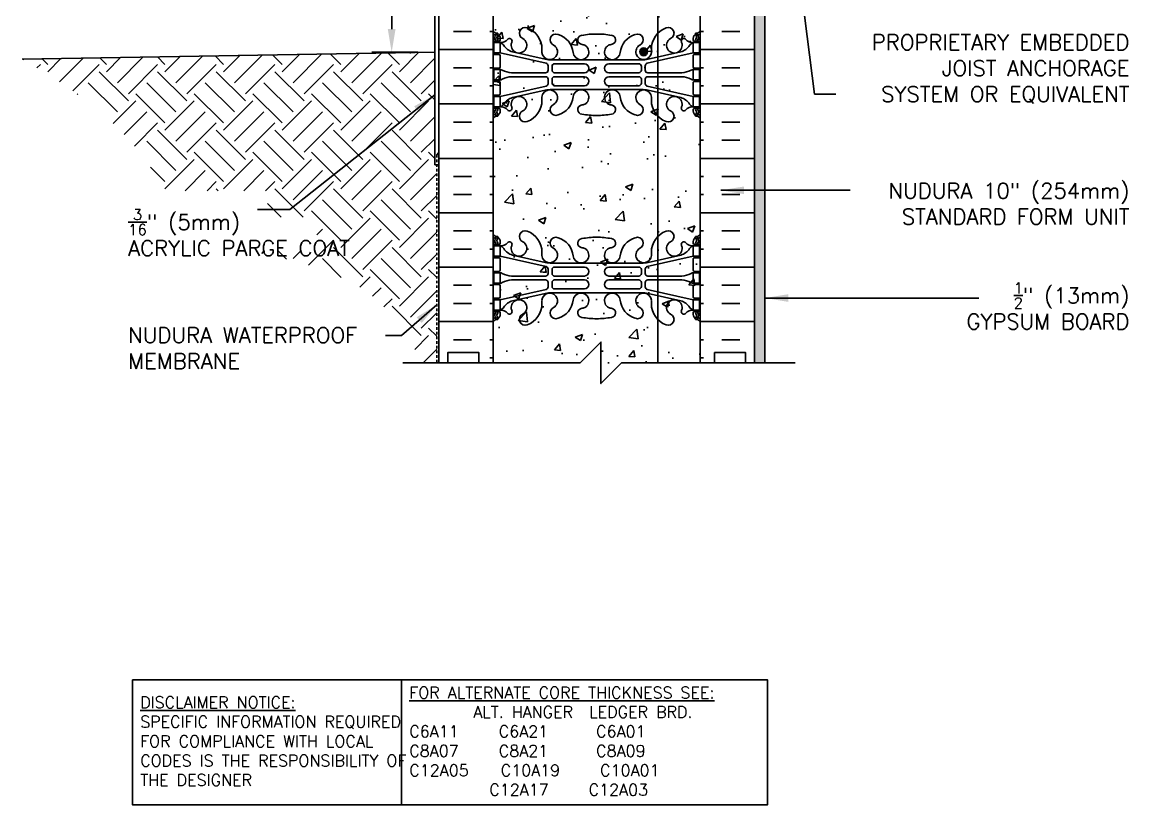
# Model space of a CAD drawing. Header units: inches. Extents: x 109 to 207.6, y 84.6 to 151.9.
# Drawn here: x 152.2 to 205.7, y 84.6 to 122.4 of the extents above; entities that cross this region are included whole.
import ezdxf

# ---------------------------------------------------------------- set-up
doc = ezdxf.new("R2010")
doc.units = ezdxf.units.IN
doc.header["$LTSCALE"] = 0.5
doc.header["$MEASUREMENT"] = 0
doc.linetypes.add('DASHED2', pattern=[0.375, 0.25, -0.125])
for name, color, linetype in [('HATCH', 12, 'Continuous'), ('line25', 2, 'Continuous'), ('LINE3', 3, 'Continuous'), ('LINE50', 5, 'Continuous'), ('LINE9', 9, 'Continuous'), ('TEXT', 4, 'Continuous'), ('Web_Edge', 9, 'Continuous')]:
    doc.layers.add(name, color=color, linetype=linetype)
doc.styles.add('DIM', font='romans.shx', dxfattribs={"width": 0.7})
doc.styles.add('ROMANS', font='romans.shx', dxfattribs={"height": 0.75})
doc.styles.get("Standard").update_dxf_attribs({"font": 'romans.shx', "height": 0.75})
doc.dimstyles.new('ext_12', dxfattribs={"dimscale": 12, "dimtxt": 0.09375, "dimasz": 0.09375, "dimexe": 0.09375, "dimexo": 0.0625, "dimgap": 0.0625, "dimtad": 1, "dimdec": 1, "dimzin": 3, "dimdsep": 46, "dimlunit": 4, "dimtxsty": 'DIM', "dimcen": 0.09, "dimdle": 0.09375, "dimclrt": 4, "dimadec": 0, "dimazin": 0, "dimtfac": 1, "dimtdec": 1, "dimtmove": 2, "dimatfit": 3, "dimfxl": 0, "dimfrac": 2, "dimtolj": 1, "dimtzin": 0, "dimarcsym": 0})

# ---------------------------------------------------------------- blocks, each defined once
blk = doc.blocks.new('10 web')
at = {"layer": 'Web_Edge'}
for p, q in [((-5, 6.624), (-4.922, 6.624)), ((-5, 6.524), (-4.717, 6.524)), ((-4.854, 6.903), (-4.764, 6.903)), ((-4.854, 6.524), (-4.854, 6.454)), ((-4.764, 6.903), (-4.764, 6.861)), ((-4.764, 6.524), (-4.764, 6.454)), ((-4.654, 6.654), (-4.654, 6.586)), ((-4.102, 6.458), (-4.09, 6.479)), ((4.102, 6.458), (4.09, 6.479)), ((4.654, 6.654), (4.654, 6.586)), ((5, 6.524), (4.716, 6.524)), ((4.854, 6.903), (4.764, 6.903)), ((4.764, 6.903), (4.764, 6.861)), ((4.764, 6.524), (4.764, 6.454)), ((4.854, 6.524), (4.854, 6.454)), ((5, 6.624), (4.922, 6.624)), ((-5, 5.884), (-4.717, 5.884)), ((-4.854, 5.954), (-4.854, 5.884)), ((-4.764, 5.954), (-4.764, 5.884)), ((-2.441, 5.457), (-4.659, 5.954)), ((-2.485, 5.655), (-4.066, 6.008)), ((-2.64, 6.147), (-2.641, 5.983)), ((2.441, 5.457), (4.659, 5.954)), ((2.485, 5.655), (4.066, 6.008)), ((2.64, 6.147), (2.641, 5.983)), ((5, 5.884), (4.716, 5.884)), ((4.764, 5.954), (4.764, 5.884)), ((4.854, 5.954), (4.854, 5.884)), ((-4.654, 5.821), (-4.654, 5.286)), ((-2.158, 5.619), (0, 5.619)), ((-2.031, 5.433), (-0.592, 5.433)), ((2.158, 5.619), (0, 5.619)), ((2.031, 5.433), (0.592, 5.433)), ((4.654, 5.821), (4.654, 5.286)), ((-5, 5.224), (-4.717, 5.224)), ((-4.854, 5.224), (-4.854, 5.154)), ((-4.764, 5.224), (-4.764, 5.154)), ((-2.469, 4.998), (-4.106, 4.998)), ((-2.469, 4.81), (-4.106, 4.81)), ((-2.344, 5.123), (-2.344, 5.335)), ((-2.156, 5.124), (-2.156, 5.308)), ((-2.031, 4.999), (-0.592, 4.999)), ((-2.031, 4.809), (-0.592, 4.809)), ((2.031, 4.999), (0.592, 4.999)), ((2.031, 4.809), (0.592, 4.809)), ((2.156, 5.124), (2.156, 5.308)), ((2.344, 5.123), (2.344, 5.335)), ((2.469, 4.998), (4.106, 4.998)), ((2.469, 4.81), (4.106, 4.81)), ((5, 5.224), (4.716, 5.224)), ((4.764, 5.224), (4.764, 5.154)), ((4.854, 5.224), (4.854, 5.154)), ((-5, 4.584), (-4.717, 4.584)), ((-4.854, 4.584), (-4.854, 4.654)), ((-4.764, 4.584), (-4.764, 4.654)), ((-2.441, 4.35), (-4.659, 3.854)), ((-4.654, 3.986), (-4.654, 4.521)), ((-2.344, 4.685), (-2.344, 4.472)), ((-2.156, 4.684), (-2.156, 4.5)), ((-2.031, 4.375), (-0.592, 4.375)), ((2.031, 4.375), (0.592, 4.375)), ((2.156, 4.684), (2.156, 4.5)), ((2.344, 4.685), (2.344, 4.472)), ((2.441, 4.35), (4.659, 3.854)), ((4.654, 3.986), (4.654, 4.521)), ((5, 4.584), (4.716, 4.584)), ((4.764, 4.584), (4.764, 4.654)), ((4.854, 4.584), (4.854, 4.654)), ((-5, 3.924), (-4.717, 3.924)), ((-4.854, 3.854), (-4.854, 3.924)), ((-4.764, 3.854), (-4.764, 3.924)), ((-2.485, 4.152), (-4.066, 3.799)), ((-2.64, 3.66), (-2.641, 3.825)), ((-2.158, 4.188), (0, 4.188)), ((2.158, 4.188), (0, 4.188)), ((2.485, 4.152), (4.066, 3.799)), ((2.64, 3.66), (2.641, 3.825)), ((5, 3.924), (4.716, 3.924)), ((4.764, 3.854), (4.764, 3.924)), ((4.854, 3.854), (4.854, 3.924)), ((-5, 3.284), (-4.717, 3.284)), ((-4.854, 3.284), (-4.854, 3.354)), ((-4.764, 3.284), (-4.764, 3.354)), ((-4.654, 3.154), (-4.654, 3.221)), ((-4.102, 3.35), (-4.09, 3.328)), ((4.102, 3.35), (4.09, 3.328)), ((4.654, 3.154), (4.654, 3.221)), ((5, 3.284), (4.716, 3.284)), ((4.764, 3.284), (4.764, 3.354)), ((4.854, 3.284), (4.854, 3.354)), ((-5, 3.184), (-4.922, 3.184)), ((-4.854, 2.905), (-4.764, 2.905)), ((-4.764, 2.905), (-4.764, 2.947)), ((4.764, 2.905), (4.764, 2.947)), ((4.854, 2.905), (4.764, 2.905)), ((5, 3.184), (4.922, 3.184)), ((-5, -3.184), (-4.922, -3.184)), ((-4.854, -2.905), (-4.764, -2.905)), ((-4.764, -2.905), (-4.764, -2.947)), ((-4.654, -3.154), (-4.654, -3.221)), ((4.654, -3.154), (4.654, -3.221)), ((4.854, -2.905), (4.764, -2.905)), ((4.764, -2.905), (4.764, -2.947)), ((5, -3.184), (4.922, -3.184)), ((-5, -3.284), (-4.717, -3.284)), ((-4.854, -3.284), (-4.854, -3.354)), ((-4.764, -3.284), (-4.764, -3.354)), ((-4.102, -3.35), (-4.09, -3.328)), ((-2.64, -3.66), (-2.641, -3.825)), ((2.64, -3.66), (2.641, -3.825)), ((4.102, -3.35), (4.09, -3.328)), ((5, -3.284), (4.716, -3.284)), ((4.764, -3.284), (4.764, -3.354)), ((4.854, -3.284), (4.854, -3.354)), ((-5, -3.924), (-4.717, -3.924)), ((-4.854, -3.854), (-4.854, -3.924)), ((-4.764, -3.854), (-4.764, -3.924)), ((-2.441, -4.35), (-4.659, -3.854)), ((-4.654, -3.986), (-4.654, -4.521)), ((-2.485, -4.152), (-4.066, -3.799)), ((-2.158, -4.188), (0, -4.188)), ((2.158, -4.188), (0, -4.188)), ((2.441, -4.35), (4.659, -3.854)), ((2.485, -4.152), (4.066, -3.799)), ((4.654, -3.986), (4.654, -4.521)), ((5, -3.924), (4.716, -3.924)), ((4.764, -3.854), (4.764, -3.924)), ((4.854, -3.854), (4.854, -3.924)), ((-5, -4.584), (-4.717, -4.584)), ((-4.854, -4.584), (-4.854, -4.654)), ((-4.764, -4.584), (-4.764, -4.654)), ((-2.344, -4.685), (-2.344, -4.472)), ((-2.156, -4.684), (-2.156, -4.5)), ((-2.031, -4.375), (-0.592, -4.375)), ((2.031, -4.375), (0.592, -4.375)), ((2.156, -4.684), (2.156, -4.5)), ((2.344, -4.685), (2.344, -4.472)), ((5, -4.584), (4.716, -4.584)), ((4.764, -4.584), (4.764, -4.654)), ((4.854, -4.584), (4.854, -4.654)), ((-5, -5.224), (-4.717, -5.224)), ((-4.854, -5.224), (-4.854, -5.154)), ((-4.764, -5.224), (-4.764, -5.154)), ((-4.654, -5.821), (-4.654, -5.286)), ((-2.469, -4.81), (-4.106, -4.81)), ((-2.469, -4.998), (-4.106, -4.998)), ((-2.344, -5.123), (-2.344, -5.335)), ((-2.156, -5.124), (-2.156, -5.308)), ((-2.031, -4.809), (-0.592, -4.809)), ((-2.031, -4.999), (-0.592, -4.999)), ((2.031, -4.809), (0.592, -4.809)), ((2.031, -4.999), (0.592, -4.999)), ((2.156, -5.124), (2.156, -5.308)), ((2.344, -5.123), (2.344, -5.335)), ((2.469, -4.81), (4.106, -4.81)), ((2.469, -4.998), (4.106, -4.998)), ((4.654, -5.821), (4.654, -5.286)), ((5, -5.224), (4.716, -5.224)), ((4.764, -5.224), (4.764, -5.154)), ((4.854, -5.224), (4.854, -5.154)), ((-2.441, -5.457), (-4.659, -5.954)), ((-2.485, -5.655), (-4.066, -6.008)), ((-2.158, -5.619), (0, -5.619)), ((-2.031, -5.433), (-0.592, -5.433)), ((2.158, -5.619), (0, -5.619)), ((2.031, -5.433), (0.592, -5.433)), ((2.441, -5.457), (4.659, -5.954)), ((2.485, -5.655), (4.066, -6.008)), ((-5, -5.884), (-4.717, -5.884)), ((-4.854, -5.954), (-4.854, -5.884)), ((-4.764, -5.954), (-4.764, -5.884)), ((-2.64, -6.147), (-2.641, -5.983)), ((2.64, -6.147), (2.641, -5.983)), ((5, -5.884), (4.716, -5.884)), ((4.764, -5.954), (4.764, -5.884)), ((4.854, -5.954), (4.854, -5.884)), ((-5, -6.524), (-4.717, -6.524)), ((-5, -6.624), (-4.922, -6.624)), ((-4.854, -6.524), (-4.854, -6.454)), ((-4.854, -6.903), (-4.764, -6.903)), ((-4.764, -6.524), (-4.764, -6.454)), ((-4.764, -6.903), (-4.764, -6.861)), ((-4.654, -6.654), (-4.654, -6.586)), ((-4.102, -6.458), (-4.09, -6.479)), ((4.102, -6.458), (4.09, -6.479)), ((4.654, -6.654), (4.654, -6.586)), ((5, -6.524), (4.716, -6.524)), ((4.764, -6.524), (4.764, -6.454)), ((4.764, -6.903), (4.764, -6.861)), ((4.854, -6.903), (4.764, -6.903)), ((4.854, -6.524), (4.854, -6.454)), ((5, -6.624), (4.922, -6.624))]:
    blk.add_line(p, q, dxfattribs=at)
for points in [[(-4.959, 5.954), (-4.659, 5.954), (-4.659, 6.454), (-4.959, 6.454)], [(4.959, 5.954), (4.659, 5.954), (4.659, 6.454), (4.959, 6.454)], [(-4.959, 3.854), (-4.659, 3.854), (-4.659, 3.354), (-4.959, 3.354)], [(4.959, 3.854), (4.659, 3.854), (4.659, 3.354), (4.959, 3.354)], [(-4.959, -3.854), (-4.659, -3.854), (-4.659, -3.354), (-4.959, -3.354)], [(4.959, -3.854), (4.659, -3.854), (4.659, -3.354), (4.959, -3.354)], [(-4.959, -5.954), (-4.659, -5.954), (-4.659, -6.454), (-4.959, -6.454)], [(4.959, -5.954), (4.659, -5.954), (4.659, -6.454), (4.959, -6.454)]]:
    blk.add_lwpolyline(points, close=True, dxfattribs=at)
for points in [[(-4.659, 4.904), (-4.659, 5.154), (-4.959, 5.154), (-4.959, 4.904)], [(-4.659, 4.904), (-4.659, 4.654), (-4.959, 4.654), (-4.959, 4.904)], [(4.659, 4.904), (4.659, 5.154), (4.959, 5.154), (4.959, 4.904)], [(4.659, 4.904), (4.659, 4.654), (4.959, 4.654), (4.959, 4.904)], [(-4.659, -4.904), (-4.659, -4.654), (-4.959, -4.654), (-4.959, -4.904)], [(4.659, -4.904), (4.659, -4.654), (4.959, -4.654), (4.959, -4.904)], [(-4.659, -4.904), (-4.659, -5.154), (-4.959, -5.154), (-4.959, -4.904)], [(4.659, -4.904), (4.659, -5.154), (4.959, -5.154), (4.959, -4.904)]]:
    blk.add_lwpolyline(points, dxfattribs=at)
for centre, radius, start, end in [((-4.654, 7.361), 0.5, 226.2122, 250.5288), ((-3.456, 6.908), 0.277, 67.32, 247.32), ((-3.732, 6.141), 1.092, 0.3332, 69.4825), ((3.732, 6.141), 1.092, 110.5175, 179.6668), ((3.456, 6.908), 0.277, 292.68, 112.68), ((4.654, 7.361), 0.5, 289.4712, 313.7891), ((-4.654, 7.361), 0.6, 234.7832, 245.0748), ((-4.922, 6.643), 0.0196, 269.4032, 15.4901), ((-4.66, 6.708), 0.25, 140.1145, 222.4609), ((-4.916, 6.798), 0.021, 343.464, 63.9957), ((-4.818, 6.839), 0.045, 321.448, 139.1879), ((-4.812, 6.57), 0.045, 222.4609, 42.4609), ((-4.904, 6.654), 0.25, 0, 70.5288), ((-4.66, 6.708), 0.16, 140.0001, 222.4609), ((-4.717, 6.586), 0.0625, 270, 0), ((-4.634, 6.894), 0.441, 266.7976, 318.9873), ((-4.781, 6.111), 0.364, 34.9775, 70.3387), ((-4.207, 6.523), 0.125, 339.6243, 138.9873), ((-3.75, 6.327), 0.375, 159.6243, 60.0685), ((-1.973, 6.591), 0.277, 67.32, 247.32), ((-2.157, 5.854), 1.034, 6.6669, 73.6635), ((-0.694, 6.586), 0.22, 95.1835, 255.7396), ((-0.017, 3.092), 3.777, 89.7394, 100.6275), ((0.017, 3.092), 3.777, 79.3725, 90.2606), ((0.694, 6.586), 0.22, 284.2604, 84.8165), ((2.157, 5.854), 1.034, 106.3365, 173.3331), ((1.973, 6.591), 0.277, 292.68, 112.68), ((3.75, 6.327), 0.375, 119.9315, 20.3757), ((4.207, 6.523), 0.125, 41.0127, 200.3757), ((4.634, 6.894), 0.441, 221.0127, 273.2024), ((4.781, 6.111), 0.364, 109.6613, 145.0225), ((4.904, 6.654), 0.25, 109.4712, 180), ((4.716, 6.586), 0.0625, 180, 270), ((4.812, 6.57), 0.045, 137.5391, 317.5391), ((4.818, 6.839), 0.045, 40.8121, 218.552), ((4.66, 6.708), 0.16, 317.5391, 39.9999), ((4.66, 6.708), 0.25, 317.5391, 39.8855), ((4.916, 6.798), 0.021, 116.0043, 196.536), ((4.922, 6.643), 0.0196, 164.5099, 270.5968), ((4.654, 7.361), 0.6, 294.9252, 305.2168), ((-4.717, 5.821), 0.0625, 0, 90), ((-3.858, 6.722), 0.743, 212.7919, 253.8107), ((-2.267, 6.01), 0.375, 184.2448, 60.0685), ((-0.756, 6.002), 0.375, 184.2448, 60.0685), ((-0.863, 5.546), 0.834, 69.3729, 82.1063), ((0.756, 6.002), 0.375, 119.9315, 355.7552), ((0.863, 5.546), 0.834, 97.8937, 110.6271), ((2.267, 6.01), 0.375, 119.9315, 355.7552), ((3.858, 6.722), 0.743, 286.1893, 327.2081), ((4.716, 5.821), 0.0625, 90, 180), ((-2.158, 7.119), 1.5, 257.4135, 270), ((-2.469, 5.335), 0.125, 0, 77.3767), ((-2.031, 5.308), 0.125, 90, 180), ((-0.592, 5.216), 0.217, 270, 90), ((0.592, 5.216), 0.217, 90, 270), ((2.031, 5.308), 0.125, 0, 90), ((2.158, 7.119), 1.5, 270, 282.5865), ((2.469, 5.335), 0.125, 102.6233, 180), ((-4.717, 5.286), 0.0625, 270, 0), ((-4.663, 4.935), 0.219, 60.4937, 88.92), ((-4.018, 6.165), 1.17, 242.6365, 265.6505), ((-4.018, 3.643), 1.17, 94.3495, 117.3635), ((-2.469, 5.123), 0.125, 270, 0), ((-2.469, 4.685), 0.125, 0, 90), ((-2.031, 5.124), 0.125, 180, 270), ((-2.031, 4.684), 0.125, 90, 180), ((-0.592, 4.592), 0.217, 270, 90), ((0.592, 4.592), 0.217, 90, 270), ((2.031, 5.124), 0.125, 270, 360), ((2.031, 4.684), 0.125, 0, 90), ((2.469, 5.123), 0.125, 180, 270), ((2.469, 4.685), 0.125, 90, 180), ((4.018, 6.165), 1.17, 274.3495, 297.3635), ((4.018, 3.643), 1.17, 62.6365, 85.6505), ((4.663, 4.935), 0.219, 91.08, 119.5063), ((4.716, 5.286), 0.0625, 180, 270), ((-4.717, 4.521), 0.0625, 0, 90), ((-4.663, 4.873), 0.219, 271.08, 299.5063), ((-2.469, 4.472), 0.125, 282.6233, 0), ((-2.031, 4.5), 0.125, 180, 270), ((2.031, 4.5), 0.125, 270, 0), ((2.469, 4.472), 0.125, 180, 257.3767), ((4.663, 4.873), 0.219, 240.4937, 268.92), ((4.716, 4.521), 0.0625, 90, 180), ((-4.717, 3.986), 0.0625, 270, 0), ((-3.858, 3.085), 0.743, 106.1893, 147.2081), ((-3.75, 3.48), 0.375, 299.9315, 200.3757), ((-2.267, 3.797), 0.375, 299.9315, 175.7552), ((-2.158, 2.688), 1.5, 90, 102.5865), ((-2.157, 3.954), 1.034, 286.3365, 353.3331), ((-0.756, 3.806), 0.375, 299.9315, 175.7552), ((0.756, 3.806), 0.375, 4.2448, 240.0685), ((2.157, 3.954), 1.034, 186.6669, 253.6635), ((2.267, 3.797), 0.375, 4.2448, 240.0685), ((2.158, 2.688), 1.5, 77.4135, 90), ((3.75, 3.48), 0.375, 339.6243, 240.0685), ((3.858, 3.085), 0.743, 32.7919, 73.8107), ((4.716, 3.986), 0.0625, 180, 270), ((-4.66, 3.099), 0.25, 137.5391, 219.8855), ((-4.812, 3.238), 0.045, 317.5391, 137.5391), ((-4.66, 3.099), 0.16, 137.5391, 219.9999), ((-4.717, 3.221), 0.0625, 360, 90), ((-4.781, 3.696), 0.364, 289.6613, 325.0225), ((-4.634, 2.913), 0.441, 41.0127, 93.2024), ((-4.207, 3.285), 0.125, 221.0127, 20.3757), ((-3.732, 3.667), 1.092, 290.5175, 359.6668), ((-1.973, 3.217), 0.277, 112.68, 292.68), ((-0.694, 3.222), 0.22, 104.2604, 264.8165), ((-0.863, 4.262), 0.834, 277.8937, 290.6271), ((0.863, 4.262), 0.834, 249.3729, 262.1063), ((0.694, 3.222), 0.22, 275.1835, 75.7396), ((1.973, 3.217), 0.277, 247.32, 67.32), ((3.732, 3.667), 1.092, 180.3332, 249.4825), ((4.207, 3.285), 0.125, 159.6243, 318.9873), ((4.634, 2.913), 0.441, 86.7976, 138.9873), ((4.781, 3.696), 0.364, 214.9775, 250.3387), ((4.716, 3.221), 0.0625, 90, 180), ((4.812, 3.238), 0.045, 42.4609, 222.4609), ((4.66, 3.099), 0.16, 320.0001, 42.4609), ((4.66, 3.099), 0.25, 320.1145, 42.4609), ((-4.654, 2.447), 0.6, 114.9252, 125.2158), ((-4.654, 2.447), 0.5, 109.4712, 133.7878), ((-4.922, 3.164), 0.0196, 344.5099, 90.5968), ((-4.916, 3.01), 0.021, 296.0043, 16.536), ((-4.818, 2.968), 0.045, 220.8121, 38.552), ((-4.904, 3.154), 0.25, 289.4712, 360), ((-3.456, 2.9), 0.277, 112.68, 292.68), ((-0.017, 6.716), 3.777, 259.3725, 270.2606), ((0.017, 6.716), 3.777, 269.7394, 280.6275), ((3.456, 2.9), 0.277, 247.32, 67.32), ((4.904, 3.154), 0.25, 180, 250.5288), ((4.818, 2.968), 0.045, 141.448, 319.1879), ((4.654, 2.447), 0.5, 46.2109, 70.5288), ((4.916, 3.01), 0.021, 163.464, 243.9957), ((4.922, 3.164), 0.0196, 89.4032, 195.4901), ((4.654, 2.447), 0.6, 54.7832, 65.0748), ((-3.456, -2.9), 0.277, 67.32, 247.32), ((-3.732, -3.667), 1.092, 0.3332, 69.4825), ((3.732, -3.667), 1.092, 110.5175, 179.6668), ((3.456, -2.9), 0.277, 292.68, 112.68), ((-4.654, -2.447), 0.5, 226.2122, 250.5288), ((-4.654, -2.447), 0.6, 234.7842, 245.0748), ((-4.922, -3.164), 0.0196, 269.4032, 15.4901), ((-4.66, -3.099), 0.25, 140.1145, 222.4609), ((-4.916, -3.01), 0.021, 343.464, 63.9957), ((-4.818, -2.968), 0.045, 321.448, 139.1879), ((-4.904, -3.154), 0.25, 0, 70.5288), ((-4.66, -3.099), 0.16, 140.0001, 222.4609), ((-4.634, -2.913), 0.441, 266.7976, 318.9873), ((-4.207, -3.285), 0.125, 339.6243, 138.9873), ((-3.75, -3.48), 0.375, 159.6243, 60.0685), ((-1.973, -3.217), 0.277, 67.32, 247.32), ((-2.157, -3.954), 1.034, 6.6669, 73.6635), ((-0.694, -3.222), 0.22, 95.1835, 255.7396), ((-0.017, -6.716), 3.777, 89.7394, 100.6275), ((0.017, -6.716), 3.777, 79.3725, 90.2606), ((0.694, -3.222), 0.22, 284.2604, 84.8165), ((2.157, -3.954), 1.034, 106.3365, 173.3331), ((1.973, -3.217), 0.277, 292.68, 112.68), ((3.75, -3.48), 0.375, 119.9315, 20.3757), ((4.207, -3.285), 0.125, 41.0127, 200.3757), ((4.634, -2.913), 0.441, 221.0127, 273.2024), ((4.904, -3.154), 0.25, 109.4712, 180), ((4.818, -2.968), 0.045, 40.8121, 218.552), ((4.66, -3.099), 0.16, 317.5391, 39.9999), ((4.654, -2.447), 0.5, 289.4712, 313.7891), ((4.66, -3.099), 0.25, 317.5391, 39.8855), ((4.916, -3.01), 0.021, 116.0043, 196.536), ((4.922, -3.164), 0.0196, 164.5099, 270.5968), ((4.654, -2.447), 0.6, 294.9252, 305.2168), ((-4.812, -3.238), 0.045, 222.4609, 42.4609), ((-4.717, -3.221), 0.0625, 270, 0), ((-4.781, -3.696), 0.364, 34.9775, 70.3387), ((-3.858, -3.085), 0.743, 212.7919, 253.8107), ((-2.267, -3.797), 0.375, 184.2448, 60.0685), ((-0.756, -3.806), 0.375, 184.2448, 60.0685), ((-0.863, -4.262), 0.834, 69.3729, 82.1063), ((0.756, -3.806), 0.375, 119.9315, 355.7552), ((0.863, -4.262), 0.834, 97.8937, 110.6271), ((2.267, -3.797), 0.375, 119.9315, 355.7552), ((3.858, -3.085), 0.743, 286.1893, 327.2081), ((4.781, -3.696), 0.364, 109.6613, 145.0225), ((4.716, -3.221), 0.0625, 180, 270), ((4.812, -3.238), 0.045, 137.5391, 317.5391), ((-4.717, -3.986), 0.0625, 0, 90), ((-2.158, -2.688), 1.5, 257.4135, 270), ((2.158, -2.688), 1.5, 270, 282.5865), ((4.716, -3.986), 0.0625, 90, 180), ((-4.717, -4.521), 0.0625, 270, 0), ((-4.663, -4.873), 0.219, 60.4937, 88.92), ((-4.018, -3.643), 1.17, 242.6365, 265.6505), ((-2.469, -4.685), 0.125, 270, 0), ((-2.469, -4.472), 0.125, 0, 77.3767), ((-2.031, -4.5), 0.125, 90, 180), ((-2.031, -4.684), 0.125, 180, 270), ((-0.592, -4.592), 0.217, 270, 90), ((0.592, -4.592), 0.217, 90, 270), ((2.031, -4.5), 0.125, 0, 90), ((2.031, -4.684), 0.125, 270, 360), ((2.469, -4.472), 0.125, 102.6233, 180), ((2.469, -4.685), 0.125, 180, 270), ((4.018, -3.643), 1.17, 274.3495, 297.3635), ((4.663, -4.873), 0.219, 91.08, 119.5063), ((4.716, -4.521), 0.0625, 180, 270), ((-4.717, -5.286), 0.0625, 0, 90), ((-4.663, -4.935), 0.219, 271.08, 299.5063), ((-4.018, -6.165), 1.17, 94.3495, 117.3635), ((-2.469, -5.123), 0.125, 0, 90), ((-2.469, -5.335), 0.125, 282.6233, 0), ((-2.031, -5.124), 0.125, 90, 180), ((-2.031, -5.308), 0.125, 180, 270), ((-0.592, -5.216), 0.217, 270, 90), ((0.592, -5.216), 0.217, 90, 270), ((2.031, -5.124), 0.125, 0, 90), ((2.031, -5.308), 0.125, 270, 0), ((2.469, -5.123), 0.125, 90, 180), ((2.469, -5.335), 0.125, 180, 257.3767), ((4.018, -6.165), 1.17, 62.6365, 85.6505), ((4.663, -4.935), 0.219, 240.4937, 268.92), ((4.716, -5.286), 0.0625, 90, 180), ((-4.717, -5.821), 0.0625, 270, 0), ((-2.267, -6.01), 0.375, 299.9315, 175.7552), ((-2.158, -7.119), 1.5, 90, 102.5865), ((-0.756, -6.002), 0.375, 299.9315, 175.7552), ((0.756, -6.002), 0.375, 4.2448, 240.0685), ((2.267, -6.01), 0.375, 4.2448, 240.0685), ((2.158, -7.119), 1.5, 77.4135, 90), ((4.716, -5.821), 0.0625, 180, 270), ((-4.781, -6.111), 0.364, 289.6613, 325.0225), ((-3.858, -6.722), 0.743, 106.1893, 147.2081), ((-3.75, -6.327), 0.375, 299.9315, 200.3757), ((-3.732, -6.141), 1.092, 290.5175, 359.6668), ((-1.973, -6.591), 0.277, 112.68, 292.68), ((-2.157, -5.854), 1.034, 286.3365, 353.3331), ((-0.694, -6.586), 0.22, 104.2604, 264.8165), ((-0.863, -5.546), 0.834, 277.8937, 290.6271), ((0.863, -5.546), 0.834, 249.3729, 262.1063), ((0.694, -6.586), 0.22, 275.1835, 75.7396), ((2.157, -5.854), 1.034, 186.6669, 253.6635), ((1.973, -6.591), 0.277, 247.32, 67.32), ((3.732, -6.141), 1.092, 180.3332, 249.4825), ((3.75, -6.327), 0.375, 339.6243, 240.0685), ((3.858, -6.722), 0.743, 32.7919, 73.8107), ((4.781, -6.111), 0.364, 214.9775, 250.3387), ((-4.654, -7.361), 0.6, 114.9252, 125.2168), ((-4.654, -7.361), 0.5, 109.4712, 133.7878), ((-4.922, -6.643), 0.0196, 344.5099, 90.5968), ((-4.66, -6.708), 0.25, 137.5391, 219.8855), ((-4.916, -6.798), 0.021, 296.0043, 16.536), ((-4.818, -6.839), 0.045, 220.8121, 38.552), ((-4.812, -6.57), 0.045, 317.5391, 137.5391), ((-4.904, -6.654), 0.25, 289.4712, 360), ((-4.66, -6.708), 0.16, 137.5391, 219.9999), ((-4.717, -6.586), 0.0625, 360, 90), ((-4.634, -6.894), 0.441, 41.0127, 93.2024), ((-4.207, -6.523), 0.125, 221.0127, 20.3757), ((-3.456, -6.908), 0.277, 112.68, 292.68), ((-0.017, -3.092), 3.777, 259.3725, 270.2606), ((0.017, -3.092), 3.777, 269.7394, 280.6275), ((3.456, -6.908), 0.277, 247.32, 67.32), ((4.207, -6.523), 0.125, 159.6243, 318.9873), ((4.634, -6.894), 0.441, 86.7976, 138.9873), ((4.716, -6.586), 0.0625, 90, 180), ((4.904, -6.654), 0.25, 180, 250.5288), ((4.812, -6.57), 0.045, 42.4609, 222.4609), ((4.818, -6.839), 0.045, 141.448, 319.1879), ((4.66, -6.708), 0.16, 320.0001, 42.4609), ((4.654, -7.361), 0.5, 46.2109, 70.5288), ((4.66, -6.708), 0.25, 320.1145, 42.4609), ((4.916, -6.798), 0.021, 163.464, 243.9957), ((4.922, -6.643), 0.0196, 89.4032, 195.4901), ((4.654, -7.361), 0.6, 54.7832, 65.0748)]:
    blk.add_arc(centre, radius, start, end, dxfattribs=at)
for points in [[(-2.156, 5.129), (-2.156, 5.303)], [(2.156, 5.129), (2.156, 5.303)], [(-2.156, 4.679), (-2.156, 4.505)], [(2.156, 4.679), (2.156, 4.505)], [(-2.156, -4.679), (-2.156, -4.505)], [(2.156, -4.679), (2.156, -4.505)], [(-2.156, -5.129), (-2.156, -5.303)], [(2.156, -5.129), (2.156, -5.303)]]:
    blk.add_open_spline(points, degree=1, dxfattribs=at)

msp = doc.modelspace()

# ---------------------------------------------------------------- hatches: boundary and pattern name
at = {"layer": 'HATCH'}
h = msp.add_hatch(dxfattribs=at)
h.set_pattern_fill('AR-CONC', color=256, scale=0.5, style=0)
h.paths.add_polyline_path([(184.979, 123.916), (184.979, 129.716), (184.144, 129.716), (184.144, 130.278), (183.957, 130.466), (183.707, 130.466), (183.519, 130.278), (183.519, 129.716), (182.894, 129.716), (182.894, 130.278), (182.707, 130.466), (182.457, 130.466), (182.269, 130.278), (182.269, 129.716), (181.873, 129.716), (181.519, 130.069), (181.519, 135.362), (181.873, 135.716), (182.269, 135.716), (182.269, 135.153), (182.457, 134.966), (182.707, 134.966), (182.894, 135.153), (182.894, 135.716), (183.519, 135.716), (183.519, 135.153), (183.707, 134.966), (183.957, 134.966), (184.144, 135.153), (184.144, 135.716), (184.979, 135.716), (184.979, 141.916), (184.979, 148.92, 0.508806), (184.256, 148.867, 0.520567), (183.85, 148.867, 0.520567), (183.457, 148.867, 0.520567), (183.103, 148.867, 0.191784), (182.979, 148.949, 0.191784), (182.855, 148.867, 0.520567), (182.502, 148.867, 0.520567), (182.109, 148.867, 0.520567), (181.702, 148.867, 0.520567), (180.969, 148.907, 0.520567), (180.235, 148.867, 0.520567), (179.829, 148.867, 0.520567), (179.436, 148.867, 0.520567), (179.082, 148.867, 0.520567), (178.754, 148.867, 0.520567), (178.243, 148.867, 0.520567), (177.811, 148.867, 0.520567), (177.418, 148.867, 0.520567), (177.287, 148.867, 0.520567), (176.645, 148.867, 0.520567), (176.304, 148.867, 0.520567), (175.898, 148.867, 0.520567), (175.347, 148.867, 0.520567), (175.216, 148.985, 0.448264), (174.979, 149.013), (174.979, 141.916), (174.979, 123.916), (174.979, 105.916), (179.182, 105.916), (180.182, 106.916), (180.182, 104.916), (181.182, 105.916), (184.979, 105.916)])
h = msp.add_hatch(dxfattribs=at)
h.set_pattern_fill('AR-SAND', color=256, scale=0.25, style=0)
h.set_pattern_definition([(37.5, (76.51806, 8.59527), (-0.0157483, 0.4817059), [0, -0.38, 0, -0.425, 0, -0.40625]), (7.5, (76.51806, 8.5953), (0.4424442, 0.7055365), [0, -0.205, 0, -0.3425, 0, -0.13125]), (327.5, (76.21056, 8.59527), (0.7785355, 0.0014148), [0, -0.125, 0, -0.45, 0, -0.5875]), (317.5, (76.21056, 8.5953), (0.7515317, 0.219419), [0, -0.0625, 0, -0.295, 0, -0.3375])])
h.paths.add_polyline_path([(188.104, 128.466), (187.604, 128.466), (187.604, 123.916), (187.604, 105.916), (188.104, 105.916)])
h = msp.add_hatch(dxfattribs=at)
h.set_pattern_fill('INSUL', color=256, scale=7, style=0)
h.set_pattern_definition([(0, (-2751.1824, -291.094), (0, 2.625), []), (0, (-2751.1824, -290.219), (0, 2.625), [0.875, -0.875]), (0, (-2751.1824, -289.344), (0, 2.625), [0.875, -0.875])])
h.paths.add_polyline_path([(172.354, 105.916), (172.792, 105.916), (172.792, 106.416), (174.292, 106.416), (174.292, 105.916), (174.979, 105.916), (174.979, 123.916), (174.292, 123.916), (174.292, 124.416), (172.792, 124.416), (172.792, 123.916), (172.354, 123.916)])
h = msp.add_hatch(dxfattribs=at)
h.set_pattern_fill('INSUL', color=256, scale=7, style=0)
h.set_pattern_definition([(180, (3111.1407, -291.094), (0, 2.625), []), (180, (3111.1407, -290.219), (0, 2.625), [0.875, -0.875]), (180, (3111.1407, -289.344), (0, 2.625), [0.875, -0.875])])
h.paths.add_polyline_path([(187.604, 105.916), (187.167, 105.916), (187.167, 106.416), (185.667, 106.416), (185.667, 105.916), (184.979, 105.916), (184.979, 123.916), (185.667, 123.916), (185.667, 124.416), (187.167, 124.416), (187.167, 123.916), (187.604, 123.916)])
h = msp.add_hatch(dxfattribs=at)
h.set_pattern_fill('EARTH', color=256, scale=8, angle=45, style=0)
h.set_pattern_definition([(45, (72.518, 8.5953), (2e-16, 2.828427), [2, -2]), (45, (71.9877, 9.1256), (2e-16, 2.828427), [2, -2]), (45, (71.4574, 9.656), (2e-16, 2.828427), [2, -2]), (135, (71.4574, 10.0095), (-2.828427, 4e-16), [2, -2]), (135, (71.9877, 10.5398), (-2.828427, 4e-16), [2, -2]), (135, (72.518, 11.0701), (-2.828427, 4e-16), [2, -2])])
edge = h.paths.add_edge_path()
edge.add_spline(control_points=[(163.236, 111.324), (166.255, 110.69), (168.897, 109.863), (170.435, 107.768), (170.823, 107.156)], knot_values=[15.477298, 15.477298, 15.477298, 15.477298, 21.162657, 23.307813, 23.307813, 23.307813, 23.307813], degree=3, periodic=0)
edge.add_line((170.823, 107.156), (171.604, 105.916))
edge.add_line((171.604, 105.916), (172.26, 105.916))
edge.add_line((172.26, 105.916), (172.26, 115.475))
edge.add_line((172.26, 115.475), (172.167, 115.475))
edge.add_line((172.167, 115.475), (172.167, 120.916))
edge.add_line((172.167, 120.916), (152.245, 120.568))
edge.add_spline(control_points=[(152.245, 120.568), (153.363, 119.905), (155.638, 118.558), (157.858, 116.308), (158.855, 114.742), (159.148, 114.219)], knot_values=[0, 0, 0, 0, 3.887421, 7.907558, 9.371794, 9.371794, 9.371794, 9.371794], degree=3, periodic=0)
edge.add_line((159.148, 114.219), (164.082, 114.219))
edge.add_line((164.082, 114.219), (164.082, 112.95))
edge.add_line((164.082, 112.95), (166.465, 112.95))
edge.add_line((166.465, 112.95), (166.465, 111.324))
edge.add_line((166.465, 111.324), (163.236, 111.324))
at = {"layer": 'LINE3'}
msp.add_hatch(color=256, dxfattribs=at).paths.add_polyline_path([(182.059, 120.926, 1), (182.434, 120.926, 1)])

# ---------------------------------------------------------------- linework, layer by layer
at = {"layer": 'line25'}
for p, q in [((174.979, 123.916), (174.979, 105.916)), ((184.979, 105.916), (184.979, 123.916))]:
    msp.add_line(p, q, dxfattribs=at)
at = {"layer": 'LINE3'}
msp.add_line((182.929, 147.222), (182.929, 105.916), dxfattribs=at)
msp.add_circle((182.246, 120.926), 0.188, dxfattribs=at)
at = {"layer": 'LINE50'}
for p, q in [((172.354, 105.916), (172.354, 123.916)), ((187.604, 105.916), (187.604, 123.916)), ((152.245, 120.568), (172.167, 120.916))]:
    msp.add_line(p, q, dxfattribs=at)
for points in [[(174.979, 105.916), (174.292, 105.916), (174.292, 106.416), (172.792, 106.416), (172.792, 105.916), (172.354, 105.916)], [(184.979, 105.916), (185.667, 105.916), (185.667, 106.416), (187.167, 106.416), (187.167, 105.916), (187.604, 105.916)]]:
    msp.add_lwpolyline(points, dxfattribs=at)
at = {"layer": 'LINE9'}
for p, q in [((188.104, 105.916), (188.104, 128.466)), ((172.167, 115.475), (172.167, 127.475)), ((172.167, 115.475), (172.354, 115.475))]:
    msp.add_line(p, q, dxfattribs=at)
at = {"layer": 'LINE9', "linetype": 'DASHED2'}
for q in [(172.354, 116.05), (172.26, 105.916)]:
    msp.add_line((172.26, 115.957), q, dxfattribs=at)
at = {"layer": 'LINE9'}
msp.add_lwpolyline([(170.622, 105.916), (179.182, 105.916), (180.182, 106.916), (180.182, 104.916), (181.182, 105.916), (189.553, 105.916)], dxfattribs=at)
at = {"layer": 'TEXT'}
for p, q in [((170.083, 125.791), (170.083, 122.026)), ((171.353, 120.901), (169.124, 120.901))]:
    msp.add_line(p, q, dxfattribs=at)
msp.add_lwpolyline([(157.576, 90.626), (170.56, 90.626), (170.56, 84.588), (157.576, 84.588)], close=True, dxfattribs=at)
msp.add_lwpolyline([(170.56, 90.626), (188.22, 90.626), (188.22, 84.588), (170.56, 84.588)], dxfattribs=at)
msp.add_solid([(169.895, 122.026), (170.27, 122.026), (170.082, 120.901)], dxfattribs=at)

# ---------------------------------------------------------------- block references
at = {"rotation": 180}
msp.add_blockref('10 web', (179.979, 114.916), dxfattribs=at)

# ---------------------------------------------------------------- texts
at = {"layer": 'TEXT', "char_height": 0.75, "style": 'ROMANS'}
for s, insert, width, attachment_point in [('PROPRIETARY EMBEDDED JOIST ANCHORAGE \\PSYSTEM OR EQUIVALENT', (205.701, 120.099), 13.76939, 6), ('\\A1;NUDURA 10" (254mm) STANDARD FORM UNIT', (205.701, 113.595), 14.69725, 6), ('\\A1;{\\H0.7x;\\S3/16;}" (5mm) \\PACRYLIC PARGE COAT', (157.363, 112.208), 11.74859, 4), ('\\A1;{\\H0.7x;\\S1/2;}" (13mm) GYPSUM BOARD', (205.701, 108.664), 9.12398, 6), ('\\A1;NUDURA WATERPROOF MEMBRANE', (157.363, 106.626), 12.78313, 4)]:
    msp.add_mtext(s, dxfattribs=dict(at, insert=insert, width=width, attachment_point=attachment_point))
at = {"layer": 'TEXT', "char_height": 0.5625, "attachment_point": 4}
for s, insert, width in [('{\\LDISCLAIMER NOTICE:}\\PSPECIFIC INFORMATION REQUIRED FOR COMPLIANCE WITH LOCAL CODES IS THE RESPONSIBILITY OF THE DESIGNER', (157.943, 87.66), 14.00235), ('{\\LFOR ALTERNATE CORE THICKNESS SEE:\\P}        ALT. HANGER  LEDGER BRD.\\PC6A11     C6A21      C6A01     \\PC8A07     C8A21      C8A09\\PC12A05    C10A19     C10A01\\P          C12A17     C12A03', (170.935, 87.66), 23.33295)]:
    msp.add_mtext(s, dxfattribs=dict(at, insert=insert, width=width))

# ---------------------------------------------------------------- leaders
at = {"layer": 'TEXT'}
for points, override in [([(188.889, 131.312), (190.5, 118.888), (191.519, 118.888)], {"dimtad": 0}), ([(172.167, 118.849), (165.172, 113.316), (163.61, 113.316)], {"dimgap": 0.0625, "dimtad": 0}), ([(185.971, 114.243), (190.439, 114.243), (192.216, 114.243)], {"dimtad": 0}), ([(188.104, 109.044), (192.87, 109.044), (198.423, 109.044)], {"dimtad": 0}), ([(172.26, 108.717), (170.56, 107.237), (169.784, 107.237)], {"dimgap": 0.0625, "dimtad": 0})]:
    msp.add_leader(points, dimstyle='ext_12', override=override, dxfattribs=at)

doc.saveas('drawing.dxf')
